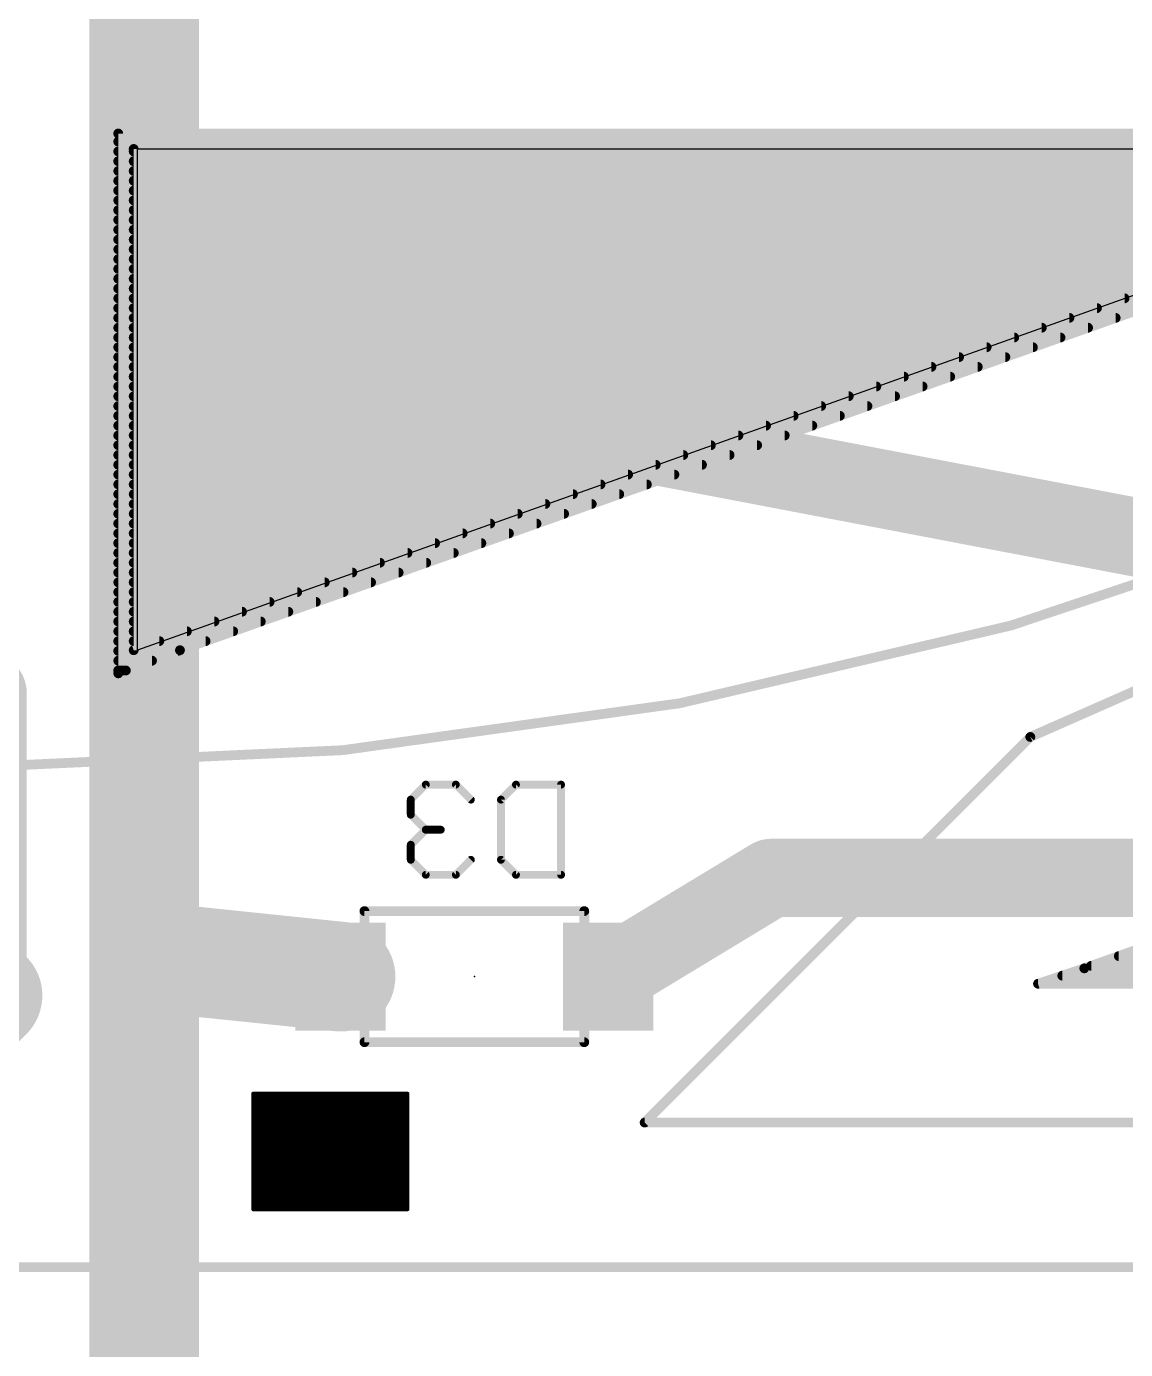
# Model space of a CAD drawing. Extents: x 0 to 82, y 0 to 110.
# Drawn here: x 43.68 to 57.93, y 36.56 to 53.71 of the extents above; entities that cross this region are included whole.
import ezdxf

# ---------------------------------------------------------------- set-up
doc = ezdxf.new("R2010")
doc.units = 0
for name, color, linetype in [('1', 22, 'CONTINUOUS'), ('16', 175, 'CONTINUOUS'), ('18', 82, 'CONTINUOUS'), ('21', 253, 'CONTINUOUS'), ('22', 253, 'CONTINUOUS'), ('24', 7, 'CONTINUOUS'), ('26', 253, 'CONTINUOUS'), ('29', 253, 'CONTINUOUS'), ('30', 253, 'CONTINUOUS'), ('31', 253, 'CONTINUOUS'), ('32', 253, 'CONTINUOUS')]:
    doc.layers.add(name, color=color, linetype=linetype)

# ---------------------------------------------------------------- blocks, each defined once
blk = doc.blocks.new('RECT')
blk.add_solid([(-0.5, -0.5), (0.5, -0.5), (-0.5, 0.5), (0.5, 0.5)])
blk = doc.blocks.new('ROUNDV')
at = {"const_width": 0.5}
blk.add_lwpolyline([(0, -0.25, 1), (0, 0.25, 1), (0, -0.25)], format="xyb", dxfattribs=at)

msp = doc.modelspace()

# ---------------------------------------------------------------- linework, layer by layer
at = {"layer": '1'}
for p, q in [((45.125, 52.125), (61.8922, 52.125)), ((45.125, 45.625), (45.125, 52.125)), ((61.9767, 51.6315), (45.125, 45.625))]:
    msp.add_line(p, q, dxfattribs=at)
for points, const_width in [([(45.975, 49.025), (49.276, 48.768)], 1.016), ([(41.625, 39.593), (43.18, 41.148)], 1.4224)]:
    msp.add_lwpolyline(points, dxfattribs=dict(at, const_width=const_width))
for points, const_width in [([(45.9947, 49.2782, 1), (45.9553, 48.7718)], 0.508), ([(49.2563, 48.5148, 1), (49.2957, 49.0212)], 0.508), ([(43.4314, 40.8966, 1), (42.9286, 41.3994)], 0.7112)]:
    msp.add_lwpolyline(points, format="xyb", dxfattribs=dict(at, const_width=const_width))
at = {"layer": '16'}
for points, const_width in [([(45.212, 41.656), (45.212, 71.283)], 1.4224), ([(43.18, 45.074), (37.762, 50.492)], 1.016), ([(49.276, 48.768), (79.5, 43)], 1.016), ([(43.18, 41.656), (43.18, 45.074)], 1.016), ([(51.227, 41.392), (53.34, 42.672)], 1.016), ([(53.34, 42.672), (65.024, 42.672)], 1.016), ([(47.757, 41.392), (45.212, 41.656)], 1.4224), ([(45.212, 41.656), (45.212, 12.192)], 1.4224), ([(43.18, 41.148), (43.18, 41.656)], 1.016), ([(45.212, 12.192), (45.212, 41.656)], 1.016)]:
    msp.add_lwpolyline(points, dxfattribs=dict(at, const_width=const_width))
for points, const_width in [([(49.3236, 49.0175, 1), (49.2284, 48.5185)], 0.508), ([(43.434, 45.074, 1), (42.926, 45.074)], 0.508), ([(43.0004, 44.8944, 1), (43.3596, 45.2536)], 0.508), ([(53.34, 42.926, 1), (53.34, 42.418)], 0.508), ([(53.4716, 42.4548, 1), (53.2084, 42.8892)], 0.508), ([(45.2487, 42.0097, 1), (45.1753, 41.3023)], 0.7112), ([(45.5676, 41.656, 1), (44.8564, 41.656)], 0.7112), ([(43.434, 41.656, 1), (42.926, 41.656)], 0.508), ([(45.466, 41.656, 1), (44.958, 41.656)], 0.508), ([(47.7203, 41.0383, 1), (47.7937, 41.7457)], 0.7112), ([(42.926, 41.656, 1), (43.434, 41.656)], 0.508), ([(44.8564, 41.656, 1), (45.5676, 41.656)], 0.7112), ([(51.0954, 41.6092, 1), (51.3586, 41.1748)], 0.508), ([(42.926, 41.148, 1), (43.434, 41.148)], 0.508)]:
    msp.add_lwpolyline(points, format="xyb", dxfattribs=dict(at, const_width=const_width))
at = {"layer": '21'}
for points, const_width in [([(78, 49.5, 0.1158), (56.7, 44.5)], 0.127), ([(43.375, 44.125, 0.1158), (64.675, 49.125)], 0.127), ([(56.6859, 44.5284, 1), (56.7141, 44.4716)], 0.0635), ([(56.7225, 44.4775, 1), (56.6775, 44.5225)], 0.0635), ([(51.6775, 39.5225, 1), (51.7225, 39.4775)], 0.0635), ([(51.7, 39.5318, 1), (51.7, 39.4682)], 0.0635)]:
    msp.add_lwpolyline(points, format="xyb", dxfattribs=dict(at, const_width=const_width))
at = {"layer": '21', "const_width": 0.127}
for points in [[(56.7, 44.5), (51.7, 39.5)], [(51.7, 39.5), (78, 39.5)], [(69.425, 37.625), (43.125, 37.625)]]:
    msp.add_lwpolyline(points, dxfattribs=at)
at = {"layer": '22', "const_width": 0.0635}
for points in [[(48.067, 42.2738, 1), (48.067, 42.2103)], [(48.0988, 42.242, 1), (48.0352, 42.242)], [(50.9488, 42.242, 1), (50.8852, 42.242)], [(50.917, 42.2103, 1), (50.917, 42.2738)], [(48.067, 40.5738, 1), (48.067, 40.5102)], [(48.0352, 40.542, 1), (48.0988, 40.542)], [(50.8852, 40.542, 1), (50.9488, 40.542)], [(50.917, 40.5102, 1), (50.917, 40.5738)]]:
    msp.add_lwpolyline(points, format="xyb", dxfattribs=at)
at = {"layer": '22', "const_width": 0.127}
for points in [[(50.917, 42.242), (48.067, 42.242)], [(48.067, 42.242), (48.067, 40.542)], [(50.917, 40.542), (50.917, 42.242)], [(48.067, 40.542), (50.917, 40.542)]]:
    msp.add_lwpolyline(points, dxfattribs=at)
at = {"layer": '24'}
msp.add_point((49.492, 41.392), dxfattribs=at)
at = {"layer": '26', "const_width": 0.1016}
for points in [[(48.8621, 43.8822), (48.6672, 43.6873)], [(49.2519, 43.8822), (48.8621, 43.8822)], [(49.4468, 43.6873), (49.2519, 43.8822)], [(49.8366, 43.6873), (50.0315, 43.8822)], [(50.0315, 43.8822), (50.6162, 43.8822)], [(50.6162, 43.8822), (50.6162, 42.7128)], [(48.6672, 43.6873), (48.6672, 43.4924)], [(49.8366, 42.9077), (49.8366, 43.6873)], [(48.6672, 43.4924), (48.8621, 43.2975)], [(48.8621, 43.2975), (48.6672, 43.1026)], [(48.8621, 43.2975), (49.057, 43.2975)], [(48.6672, 43.1026), (48.6672, 42.9077)], [(48.6672, 42.9077), (48.8621, 42.7128)], [(49.2519, 42.7128), (49.4468, 42.9077)], [(50.0315, 42.7128), (49.8366, 42.9077)], [(48.8621, 42.7128), (49.2519, 42.7128)], [(50.6162, 42.7128), (50.0315, 42.7128)]]:
    msp.add_lwpolyline(points, dxfattribs=at)
at = {"layer": '26', "const_width": 0.0508}
for points in [[(48.8621, 43.9076, 1), (48.8621, 43.8568)], [(48.8801, 43.8642, 1), (48.8441, 43.9002)], [(49.2699, 43.9002, 1), (49.2339, 43.8642)], [(49.2519, 43.8568, 1), (49.2519, 43.9076)], [(50.0315, 43.9076, 1), (50.0315, 43.8568)], [(50.0495, 43.8642, 1), (50.0135, 43.9002)], [(50.6416, 43.8822, 1), (50.5908, 43.8822)], [(50.6162, 43.8568, 1), (50.6162, 43.9076)], [(48.6492, 43.7053, 1), (48.6852, 43.6693)], [(48.6926, 43.6873, 1), (48.6418, 43.6873)], [(49.4288, 43.6693, 1), (49.4648, 43.7053)], [(49.8186, 43.7053, 1), (49.8546, 43.6693)], [(49.862, 43.6873, 1), (49.8112, 43.6873)], [(48.6852, 43.5104, 1), (48.6492, 43.4744)], [(48.6418, 43.4924, 1), (48.6926, 43.4924)], [(48.8621, 43.3229, 1), (48.8621, 43.2721)], [(48.8801, 43.2795, 1), (48.8441, 43.3155)], [(48.8441, 43.2795, 1), (48.8801, 43.3155)], [(49.057, 43.2721, 1), (49.057, 43.3229)], [(48.6492, 43.1206, 1), (48.6852, 43.0846)], [(48.6926, 43.1026, 1), (48.6418, 43.1026)], [(48.6852, 42.9257, 1), (48.6492, 42.8897)], [(48.6418, 42.9077, 1), (48.6926, 42.9077)], [(49.4648, 42.8897, 1), (49.4288, 42.9257)], [(49.8546, 42.9257, 1), (49.8186, 42.8897)], [(49.8112, 42.9077, 1), (49.862, 42.9077)], [(48.8621, 42.7382, 1), (48.8621, 42.6874)], [(48.8441, 42.6948, 1), (48.8801, 42.7308)], [(49.2339, 42.7308, 1), (49.2699, 42.6948)], [(49.2519, 42.6874, 1), (49.2519, 42.7382)], [(50.0315, 42.7382, 1), (50.0315, 42.6874)], [(50.0135, 42.6948, 1), (50.0495, 42.7308)], [(50.5908, 42.7128, 1), (50.6416, 42.7128)], [(50.6162, 42.6874, 1), (50.6162, 42.7382)]]:
    msp.add_lwpolyline(points, format="xyb", dxfattribs=at)
at = {"layer": '29'}
for points, const_width in [([(44.9068, 52.325, 1), (44.8432, 52.325)], 0.0635), ([(44.875, 52.3568, 1), (44.875, 52.2933)], 0.0635), ([(44.875, 52.2518, 1), (44.875, 52.1883)], 0.0635), ([(44.875, 52.1248, 1), (44.875, 52.0613)], 0.0635), ([(44.875, 51.9978, 1), (44.875, 51.9342)], 0.0635), ([(44.875, 51.8708, 1), (44.875, 51.8073)], 0.0635), ([(44.875, 51.6168, 1), (44.875, 51.5532)], 0.0635), ([(44.875, 51.7438, 1), (44.875, 51.6803)], 0.0635), ([(44.875, 51.4898, 1), (44.875, 51.4263)], 0.0635), ([(44.875, 51.3628, 1), (44.875, 51.2993)], 0.0635), ([(44.875, 51.2358, 1), (44.875, 51.1722)], 0.0635), ([(44.875, 51.1088, 1), (44.875, 51.0453)], 0.0635), ([(44.875, 50.9818, 1), (44.875, 50.9183)], 0.0635), ([(44.875, 50.8548, 1), (44.875, 50.7912)], 0.0635), ([(44.875, 50.7278, 1), (44.875, 50.6643)], 0.0635), ([(44.875, 50.6008, 1), (44.875, 50.5373)], 0.0635), ([(44.875, 50.4738, 1), (44.875, 50.4102)], 0.0635), ([(44.875, 50.3468, 1), (44.875, 50.2833)], 0.0635), ([(44.875, 50.2198, 1), (44.875, 50.1562)], 0.0635), ([(44.875, 50.0928, 1), (44.875, 50.0292)], 0.0635), ([(44.875, 49.9658, 1), (44.875, 49.9023)], 0.0635), ([(57.8065, 49.9023, 1), (57.8065, 49.9658)], 0.0635), ([(44.875, 49.8388, 1), (44.875, 49.7752)], 0.0635), ([(57.4489, 49.7752, 1), (57.4489, 49.8388)], 0.0635), ([(44.875, 49.7118, 1), (44.875, 49.6482)], 0.0635), ([(44.875, 49.5848, 1), (44.875, 49.5213)], 0.0635), ([(56.7338, 49.5213, 1), (56.7338, 49.5848)], 0.0635), ([(57.0914, 49.6482, 1), (57.0914, 49.7118)], 0.0635), ([(44.875, 49.4578, 1), (44.875, 49.3942)], 0.0635), ([(56.3763, 49.3942, 1), (56.3763, 49.4578)], 0.0635), ([(44.875, 49.3308, 1), (44.875, 49.2672)], 0.0635), ([(56.0187, 49.2672, 1), (56.0187, 49.3308)], 0.0635), ([(44.875, 49.0768, 1), (44.875, 49.0132)], 0.0635), ([(44.875, 49.2038, 1), (44.875, 49.1403)], 0.0635), ([(55.3036, 49.0132, 1), (55.3036, 49.0768)], 0.0635), ([(55.6612, 49.1403, 1), (55.6612, 49.2038)], 0.0635), ([(44.875, 48.9498, 1), (44.875, 48.8862)], 0.0635), ([(54.9461, 48.8862, 1), (54.9461, 48.9498)], 0.0635), ([(44.875, 48.6958, 1), (44.875, 48.6322)], 0.0635), ([(44.875, 48.8228, 1), (44.875, 48.7593)], 0.0635), ([(54.231, 48.6322, 1), (54.231, 48.6958)], 0.0635), ([(54.5885, 48.7593, 1), (54.5885, 48.8228)], 0.0635), ([(44.875, 48.5688, 1), (44.875, 48.5052)], 0.0635), ([(53.8734, 48.5052, 1), (53.8734, 48.5688)], 0.0635), ([(44.875, 48.4418, 1), (44.875, 48.3783)], 0.0635), ([(53.5158, 48.3783, 1), (53.5158, 48.4418)], 0.0635), ([(44.875, 48.3148, 1), (44.875, 48.2512)], 0.0635), ([(44.875, 48.1878, 1), (44.875, 48.1242)], 0.0635), ([(52.8007, 48.1242, 1), (52.8007, 48.1878)], 0.0635), ([(53.1583, 48.2512, 1), (53.1583, 48.3148)], 0.0635), ([(44.875, 48.0608, 1), (44.875, 47.9973)], 0.0635), ([(52.4432, 47.9973, 1), (52.4432, 48.0608)], 0.0635), ([(44.875, 47.9338, 1), (44.875, 47.8702)], 0.0635), ([(52.0856, 47.8702, 1), (52.0856, 47.9338)], 0.0635), ([(44.875, 47.8068, 1), (44.875, 47.7433)], 0.0635), ([(44.875, 47.6798, 1), (44.875, 47.6163)], 0.0635), ([(51.3705, 47.6163, 1), (51.3705, 47.6798)], 0.0635), ([(51.7281, 47.7433, 1), (51.7281, 47.8068)], 0.0635), ([(44.875, 47.5528, 1), (44.875, 47.4892)], 0.0635), ([(51.013, 47.4892, 1), (51.013, 47.5528)], 0.0635), ([(44.875, 47.4258, 1), (44.875, 47.3623)], 0.0635), ([(50.6554, 47.3623, 1), (50.6554, 47.4258)], 0.0635), ([(44.875, 47.1718, 1), (44.875, 47.1082)], 0.0635), ([(44.875, 47.2988, 1), (44.875, 47.2353)], 0.0635), ([(49.9403, 47.1082, 1), (49.9403, 47.1718)], 0.0635), ([(50.2979, 47.2353, 1), (50.2979, 47.2988)], 0.0635), ([(44.875, 47.0448, 1), (44.875, 46.9813)], 0.0635), ([(49.5828, 46.9813, 1), (49.5828, 47.0448)], 0.0635), ([(44.875, 46.9178, 1), (44.875, 46.8543)], 0.0635), ([(49.2252, 46.8543, 1), (49.2252, 46.9178)], 0.0635), ([(44.875, 46.7908, 1), (44.875, 46.7272)], 0.0635), ([(44.875, 46.6638, 1), (44.875, 46.6003)], 0.0635), ([(48.5101, 46.6003, 1), (48.5101, 46.6638)], 0.0635), ([(48.8676, 46.7272, 1), (48.8676, 46.7908)], 0.0635), ([(44.875, 46.5368, 1), (44.875, 46.4733)], 0.0635), ([(48.1525, 46.4733, 1), (48.1525, 46.5368)], 0.0635), ([(44.875, 46.4098, 1), (44.875, 46.3462)], 0.0635), ([(47.795, 46.3462, 1), (47.795, 46.4098)], 0.0635), ([(44.875, 46.1558, 1), (44.875, 46.0922)], 0.0635), ([(44.875, 46.2828, 1), (44.875, 46.2193)], 0.0635), ([(47.0799, 46.0922, 1), (47.0799, 46.1558)], 0.0635), ([(47.4374, 46.2193, 1), (47.4374, 46.2828)], 0.0635), ([(44.875, 46.0288, 1), (44.875, 45.9652)], 0.0635), ([(46.7223, 45.9652, 1), (46.7223, 46.0288)], 0.0635), ([(44.875, 45.9018, 1), (44.875, 45.8383)], 0.0635), ([(46.3648, 45.8383, 1), (46.3648, 45.9018)], 0.0635), ([(44.875, 45.7748, 1), (44.875, 45.7112)], 0.0635), ([(44.875, 45.6478, 1), (44.875, 45.5842)], 0.0635), ([(45.6644, 45.6549, 1), (45.6856, 45.5951)], 0.0635), ([(45.651, 45.5842, 1), (45.651, 45.6478)], 0.0635), ([(45.6861, 45.5953, 1), (45.6639, 45.6547)], 0.0635), ([(46.0072, 45.7112, 1), (46.0072, 45.7748)], 0.0635), ([(44.875, 45.5208, 1), (44.875, 45.4573)], 0.0635), ([(45.3123, 45.4573, 1), (45.3123, 45.5208)], 0.0635), ([(44.875, 45.3938, 1), (44.875, 45.3302)], 0.0635), ([(44.8639, 45.3547, 1), (44.8861, 45.2953)], 0.0635), ([(44.8432, 45.325, 1), (44.9068, 45.325)], 0.0635), ([(44.9737, 45.3302, 1), (44.9737, 45.3938)], 0.0635), ([(57.8476, 41.6908, 1), (57.8476, 41.6272)], 0.0635), ([(57.3894, 41.5299, 1), (57.4106, 41.4701)], 0.0635), ([(57.41, 41.4699, 1), (57.39, 41.5301)], 0.0635), ([(57.4901, 41.5638, 1), (57.4901, 41.5003)], 0.0635), ([(56.8, 41.3318, 1), (56.8, 41.2683)], 0.0635), ([(56.79, 41.3301, 1), (56.81, 41.2699)], 0.0635), ([(57.115, 41.4368, 1), (57.115, 41.3732)], 0.0635), ([(46.625, 39.8875, 1), (46.625, 39.8625)], 0.025), ([(46.6375, 39.875, 1), (46.6125, 39.875)], 0.025), ([(46.625, 39.8875, 1), (46.625, 39.8625)], 0.025), ([(46.625, 39.8375, 1), (46.625, 39.8125)], 0.025), ([(48.6375, 39.875, 1), (48.6125, 39.875)], 0.025), ([(48.625, 39.8625, 1), (48.625, 39.8875)], 0.025), ([(48.625, 39.8625, 1), (48.625, 39.8875)], 0.025), ([(48.625, 39.8125, 1), (48.625, 39.8375)], 0.025), ([(46.625, 39.7875, 1), (46.625, 39.7625)], 0.025), ([(46.625, 39.7375, 1), (46.625, 39.7125)], 0.025), ([(46.625, 39.6875, 1), (46.625, 39.6625)], 0.025), ([(46.625, 39.6375, 1), (46.625, 39.6125)], 0.025), ([(48.625, 39.7625, 1), (48.625, 39.7875)], 0.025), ([(48.625, 39.7125, 1), (48.625, 39.7375)], 0.025), ([(48.625, 39.6625, 1), (48.625, 39.6875)], 0.025), ([(48.625, 39.6125, 1), (48.625, 39.6375)], 0.025), ([(46.625, 39.5875, 1), (46.625, 39.5625)], 0.025), ([(46.625, 39.5375, 1), (46.625, 39.5125)], 0.025), ([(46.625, 39.4875, 1), (46.625, 39.4625)], 0.025), ([(48.625, 39.5625, 1), (48.625, 39.5875)], 0.025), ([(48.625, 39.5125, 1), (48.625, 39.5375)], 0.025), ([(48.625, 39.4625, 1), (48.625, 39.4875)], 0.025), ([(46.625, 39.4375, 1), (46.625, 39.4125)], 0.025), ([(46.625, 39.3875, 1), (46.625, 39.3625)], 0.025), ([(46.625, 39.3375, 1), (46.625, 39.3125)], 0.025), ([(46.625, 39.2875, 1), (46.625, 39.2625)], 0.025), ([(48.625, 39.4125, 1), (48.625, 39.4375)], 0.025), ([(48.625, 39.3625, 1), (48.625, 39.3875)], 0.025), ([(48.625, 39.3125, 1), (48.625, 39.3375)], 0.025), ([(48.625, 39.2625, 1), (48.625, 39.2875)], 0.025), ([(46.625, 39.2375, 1), (46.625, 39.2125)], 0.025), ([(46.625, 39.1875, 1), (46.625, 39.1625)], 0.025), ([(46.625, 39.1375, 1), (46.625, 39.1125)], 0.025), ([(48.625, 39.2125, 1), (48.625, 39.2375)], 0.025), ([(48.625, 39.1625, 1), (48.625, 39.1875)], 0.025), ([(48.625, 39.1125, 1), (48.625, 39.1375)], 0.025), ([(46.625, 39.0875, 1), (46.625, 39.0625)], 0.025), ([(46.625, 39.0375, 1), (46.625, 39.0125)], 0.025), ([(46.625, 38.9875, 1), (46.625, 38.9625)], 0.025), ([(46.625, 38.9375, 1), (46.625, 38.9125)], 0.025), ([(48.625, 39.0625, 1), (48.625, 39.0875)], 0.025), ([(48.625, 39.0125, 1), (48.625, 39.0375)], 0.025), ([(48.625, 38.9625, 1), (48.625, 38.9875)], 0.025), ([(48.625, 38.9125, 1), (48.625, 38.9375)], 0.025), ([(46.625, 38.8875, 1), (46.625, 38.8625)], 0.025), ([(46.625, 38.8375, 1), (46.625, 38.8125)], 0.025), ([(46.625, 38.7875, 1), (46.625, 38.7625)], 0.025), ([(48.625, 38.8625, 1), (48.625, 38.8875)], 0.025), ([(48.625, 38.8125, 1), (48.625, 38.8375)], 0.025), ([(48.625, 38.7625, 1), (48.625, 38.7875)], 0.025), ([(46.625, 38.7375, 1), (46.625, 38.7125)], 0.025), ([(46.625, 38.6875, 1), (46.625, 38.6625)], 0.025), ([(46.625, 38.6375, 1), (46.625, 38.6125)], 0.025), ([(48.625, 38.7125, 1), (48.625, 38.7375)], 0.025), ([(48.625, 38.6625, 1), (48.625, 38.6875)], 0.025), ([(48.625, 38.6125, 1), (48.625, 38.6375)], 0.025), ([(46.625, 38.5875, 1), (46.625, 38.5625)], 0.025), ([(46.625, 38.5375, 1), (46.625, 38.5125)], 0.025), ([(46.625, 38.4875, 1), (46.625, 38.4625)], 0.025), ([(46.625, 38.4375, 1), (46.625, 38.4125)], 0.025), ([(48.625, 38.5625, 1), (48.625, 38.5875)], 0.025), ([(48.625, 38.5125, 1), (48.625, 38.5375)], 0.025), ([(48.625, 38.4625, 1), (48.625, 38.4875)], 0.025), ([(48.625, 38.4125, 1), (48.625, 38.4375)], 0.025), ([(46.625, 38.3875, 1), (46.625, 38.3625)], 0.025), ([(46.6125, 38.375, 1), (46.6375, 38.375)], 0.025), ([(48.6125, 38.375, 1), (48.6375, 38.375)], 0.025), ([(48.625, 38.3625, 1), (48.625, 38.3875)], 0.025)]:
    msp.add_lwpolyline(points, format="xyb", dxfattribs=dict(at, const_width=const_width))
for points, const_width in [([(44.875, 52.325), (44.875, 45.325)], 0.127), ([(64.575, 52.325), (44.875, 52.325)], 0.127), ([(64.26, 52.22), (44.875, 52.22)], 0.127), ([(63.8849, 52.093), (44.875, 52.093)], 0.127), ([(45.675, 45.625), (63.975, 52.125)], 0.127), ([(63.5274, 51.966), (44.875, 51.966)], 0.127), ([(63.1698, 51.839), (44.875, 51.839)], 0.127), ([(62.8122, 51.712), (44.875, 51.712)], 0.127), ([(62.4547, 51.585), (44.875, 51.585)], 0.127), ([(62.0971, 51.458), (44.875, 51.458)], 0.127), ([(61.7396, 51.331), (44.875, 51.331)], 0.127), ([(61.382, 51.204), (44.875, 51.204)], 0.127), ([(61.0245, 51.077), (44.875, 51.077)], 0.127), ([(60.6669, 50.95), (44.875, 50.95)], 0.127), ([(60.3094, 50.823), (44.875, 50.823)], 0.127), ([(59.9518, 50.696), (44.875, 50.696)], 0.127), ([(59.5943, 50.569), (44.875, 50.569)], 0.127), ([(59.2367, 50.442), (44.875, 50.442)], 0.127), ([(58.8792, 50.315), (44.875, 50.315)], 0.127), ([(58.5216, 50.188), (44.875, 50.188)], 0.127), ([(58.164, 50.061), (44.875, 50.061)], 0.127), ([(57.8065, 49.934), (44.875, 49.934)], 0.127), ([(57.4489, 49.807), (44.875, 49.807)], 0.127), ([(57.0914, 49.68), (44.875, 49.68)], 0.127), ([(56.7338, 49.553), (44.875, 49.553)], 0.127), ([(56.3763, 49.426), (44.875, 49.426)], 0.127), ([(56.0187, 49.299), (44.875, 49.299)], 0.127), ([(55.6612, 49.172), (44.875, 49.172)], 0.127), ([(55.3036, 49.045), (44.875, 49.045)], 0.127), ([(54.9461, 48.918), (44.875, 48.918)], 0.127), ([(54.5885, 48.791), (44.875, 48.791)], 0.127), ([(54.231, 48.664), (44.875, 48.664)], 0.127), ([(53.8734, 48.537), (44.875, 48.537)], 0.127), ([(53.5158, 48.41), (44.875, 48.41)], 0.127), ([(53.1583, 48.283), (44.875, 48.283)], 0.127), ([(52.8007, 48.156), (44.875, 48.156)], 0.127), ([(52.4432, 48.029), (44.875, 48.029)], 0.127), ([(75.7, 48), (57.4, 41.5)], 0.127), ([(52.0856, 47.902), (44.875, 47.902)], 0.127), ([(51.7281, 47.775), (44.875, 47.775)], 0.127), ([(51.3705, 47.648), (44.875, 47.648)], 0.127), ([(51.013, 47.521), (44.875, 47.521)], 0.127), ([(50.6554, 47.394), (44.875, 47.394)], 0.127), ([(50.2979, 47.267), (44.875, 47.267)], 0.127), ([(49.9403, 47.14), (44.875, 47.14)], 0.127), ([(49.5828, 47.013), (44.875, 47.013)], 0.127), ([(49.2252, 46.886), (44.875, 46.886)], 0.127), ([(48.8676, 46.759), (44.875, 46.759)], 0.127), ([(48.5101, 46.632), (44.875, 46.632)], 0.127), ([(48.1525, 46.505), (44.875, 46.505)], 0.127), ([(47.795, 46.378), (44.875, 46.378)], 0.127), ([(47.4374, 46.251), (44.875, 46.251)], 0.127), ([(47.0799, 46.124), (44.875, 46.124)], 0.127), ([(46.7223, 45.997), (44.875, 45.997)], 0.127), ([(46.3648, 45.87), (44.875, 45.87)], 0.127), ([(46.0072, 45.743), (44.875, 45.743)], 0.127), ([(44.875, 45.325), (45.675, 45.625)], 0.127), ([(45.651, 45.616), (44.875, 45.616)], 0.127), ([(45.3123, 45.489), (44.875, 45.489)], 0.127), ([(44.9737, 45.362), (44.875, 45.362)], 0.127), ([(57.8476, 41.659), (76.5, 41.659)], 0.127), ([(57.4, 41.5), (56.8, 41.3)], 0.127), ([(57.4901, 41.532), (76.5, 41.532)], 0.127), ([(56.8, 41.3), (76.5, 41.3)], 0.127), ([(57.115, 41.405), (76.5, 41.405)], 0.127), ([(48.625, 39.875), (46.625, 39.875)], 0.05), ([(46.625, 39.875), (46.625, 38.375)], 0.05), ([(48.625, 39.875), (46.625, 39.875)], 0.05), ([(48.625, 39.825), (46.625, 39.825)], 0.05), ([(48.625, 38.375), (48.625, 39.875)], 0.05), ([(48.625, 39.775), (46.625, 39.775)], 0.05), ([(48.625, 39.725), (46.625, 39.725)], 0.05), ([(48.625, 39.675), (46.625, 39.675)], 0.05), ([(48.625, 39.625), (46.625, 39.625)], 0.05), ([(48.625, 39.575), (46.625, 39.575)], 0.05), ([(48.625, 39.525), (46.625, 39.525)], 0.05), ([(48.625, 39.475), (46.625, 39.475)], 0.05), ([(48.625, 39.425), (46.625, 39.425)], 0.05), ([(48.625, 39.375), (46.625, 39.375)], 0.05), ([(48.625, 39.325), (46.625, 39.325)], 0.05), ([(48.625, 39.275), (46.625, 39.275)], 0.05), ([(48.625, 39.225), (46.625, 39.225)], 0.05), ([(48.625, 39.175), (46.625, 39.175)], 0.05), ([(48.625, 39.125), (46.625, 39.125)], 0.05), ([(48.625, 39.075), (46.625, 39.075)], 0.05), ([(48.625, 39.025), (46.625, 39.025)], 0.05), ([(48.625, 38.975), (46.625, 38.975)], 0.05), ([(48.625, 38.925), (46.625, 38.925)], 0.05), ([(48.625, 38.875), (46.625, 38.875)], 0.05), ([(48.625, 38.825), (46.625, 38.825)], 0.05), ([(48.625, 38.775), (46.625, 38.775)], 0.05), ([(48.625, 38.725), (46.625, 38.725)], 0.05), ([(48.625, 38.675), (46.625, 38.675)], 0.05), ([(48.625, 38.625), (46.625, 38.625)], 0.05), ([(48.625, 38.575), (46.625, 38.575)], 0.05), ([(48.625, 38.525), (46.625, 38.525)], 0.05), ([(48.625, 38.475), (46.625, 38.475)], 0.05), ([(48.625, 38.425), (46.625, 38.425)], 0.05), ([(46.625, 38.375), (48.625, 38.375)], 0.05)]:
    msp.add_lwpolyline(points, dxfattribs=dict(at, const_width=const_width))
at = {"layer": '31', "const_width": 0.127}
for points in [[(45.075, 52.125), (45.075, 45.625)], [(45.075, 45.625), (63.375, 52.125)], [(63.375, 52.125), (45.075, 52.125)], [(63.2849, 52.093), (45.075, 52.093)], [(62.9274, 51.966), (45.075, 51.966)], [(62.5698, 51.839), (45.075, 51.839)], [(62.2122, 51.712), (45.075, 51.712)], [(61.8547, 51.585), (45.075, 51.585)], [(61.4971, 51.458), (45.075, 51.458)], [(61.1396, 51.331), (45.075, 51.331)], [(60.782, 51.204), (45.075, 51.204)], [(60.4245, 51.077), (45.075, 51.077)], [(60.0669, 50.95), (45.075, 50.95)], [(59.7094, 50.823), (45.075, 50.823)], [(59.3518, 50.696), (45.075, 50.696)], [(58.9943, 50.569), (45.075, 50.569)], [(58.6367, 50.442), (45.075, 50.442)], [(58.2792, 50.315), (45.075, 50.315)], [(57.9216, 50.188), (45.075, 50.188)], [(57.564, 50.061), (45.075, 50.061)], [(57.2065, 49.934), (45.075, 49.934)], [(56.8489, 49.807), (45.075, 49.807)], [(56.4914, 49.68), (45.075, 49.68)], [(56.1338, 49.553), (45.075, 49.553)], [(55.7763, 49.426), (45.075, 49.426)], [(55.4187, 49.299), (45.075, 49.299)], [(55.0612, 49.172), (45.075, 49.172)], [(54.7036, 49.045), (45.075, 49.045)], [(54.3461, 48.918), (45.075, 48.918)], [(53.9885, 48.791), (45.075, 48.791)], [(53.631, 48.664), (45.075, 48.664)], [(53.2734, 48.537), (45.075, 48.537)], [(52.9158, 48.41), (45.075, 48.41)], [(52.5583, 48.283), (45.075, 48.283)], [(52.2007, 48.156), (45.075, 48.156)], [(51.8432, 48.029), (45.075, 48.029)], [(51.4856, 47.902), (45.075, 47.902)], [(51.1281, 47.775), (45.075, 47.775)], [(50.7705, 47.648), (45.075, 47.648)], [(50.413, 47.521), (45.075, 47.521)], [(50.0554, 47.394), (45.075, 47.394)], [(49.6979, 47.267), (45.075, 47.267)], [(49.3403, 47.14), (45.075, 47.14)], [(48.9828, 47.013), (45.075, 47.013)], [(48.6252, 46.886), (45.075, 46.886)], [(48.2676, 46.759), (45.075, 46.759)], [(47.9101, 46.632), (45.075, 46.632)], [(47.5525, 46.505), (45.075, 46.505)], [(47.195, 46.378), (45.075, 46.378)], [(46.8374, 46.251), (45.075, 46.251)], [(46.4799, 46.124), (45.075, 46.124)], [(46.1223, 45.997), (45.075, 45.997)], [(45.7648, 45.87), (45.075, 45.87)], [(45.4072, 45.743), (45.075, 45.743)]]:
    msp.add_lwpolyline(points, dxfattribs=at)
at = {"layer": '31', "const_width": 0.0635}
for points in [[(45.1068, 52.125, 1), (45.0433, 52.125)], [(45.075, 52.1568, 1), (45.075, 52.0932)], [(45.075, 52.1248, 1), (45.075, 52.0613)], [(45.075, 51.9978, 1), (45.075, 51.9342)], [(45.075, 51.8708, 1), (45.075, 51.8073)], [(45.075, 51.6168, 1), (45.075, 51.5532)], [(45.075, 51.7438, 1), (45.075, 51.6803)], [(45.075, 51.4898, 1), (45.075, 51.4263)], [(45.075, 51.3628, 1), (45.075, 51.2993)], [(45.075, 51.2358, 1), (45.075, 51.1722)], [(45.075, 51.1088, 1), (45.075, 51.0453)], [(45.075, 50.9818, 1), (45.075, 50.9183)], [(45.075, 50.8548, 1), (45.075, 50.7912)], [(45.075, 50.7278, 1), (45.075, 50.6643)], [(45.075, 50.6008, 1), (45.075, 50.5373)], [(45.075, 50.4738, 1), (45.075, 50.4102)], [(45.075, 50.3468, 1), (45.075, 50.2833)], [(45.075, 50.2198, 1), (45.075, 50.1562)], [(45.075, 50.0928, 1), (45.075, 50.0292)], [(57.564, 50.0292, 1), (57.564, 50.0928)], [(57.9216, 50.1562, 1), (57.9216, 50.2198)], [(45.075, 49.9658, 1), (45.075, 49.9023)], [(57.2065, 49.9023, 1), (57.2065, 49.9658)], [(45.075, 49.8388, 1), (45.075, 49.7752)], [(56.8489, 49.7752, 1), (56.8489, 49.8388)], [(45.075, 49.7118, 1), (45.075, 49.6482)], [(45.075, 49.5848, 1), (45.075, 49.5213)], [(56.1338, 49.5213, 1), (56.1338, 49.5848)], [(56.4914, 49.6482, 1), (56.4914, 49.7118)], [(45.075, 49.4578, 1), (45.075, 49.3942)], [(55.7763, 49.3942, 1), (55.7763, 49.4578)], [(45.075, 49.3308, 1), (45.075, 49.2672)], [(55.4187, 49.2672, 1), (55.4187, 49.3308)], [(45.075, 49.0768, 1), (45.075, 49.0132)], [(45.075, 49.2038, 1), (45.075, 49.1403)], [(54.7036, 49.0132, 1), (54.7036, 49.0768)], [(55.0612, 49.1403, 1), (55.0612, 49.2038)], [(45.075, 48.9498, 1), (45.075, 48.8862)], [(54.3461, 48.8862, 1), (54.3461, 48.9498)], [(45.075, 48.6958, 1), (45.075, 48.6322)], [(45.075, 48.8228, 1), (45.075, 48.7593)], [(53.631, 48.6322, 1), (53.631, 48.6958)], [(53.9885, 48.7593, 1), (53.9885, 48.8228)], [(45.075, 48.5688, 1), (45.075, 48.5052)], [(53.2734, 48.5052, 1), (53.2734, 48.5688)], [(45.075, 48.4418, 1), (45.075, 48.3783)], [(52.9158, 48.3783, 1), (52.9158, 48.4418)], [(45.075, 48.3148, 1), (45.075, 48.2512)], [(45.075, 48.1878, 1), (45.075, 48.1242)], [(52.2007, 48.1242, 1), (52.2007, 48.1878)], [(52.5583, 48.2512, 1), (52.5583, 48.3148)], [(45.075, 48.0608, 1), (45.075, 47.9973)], [(51.8432, 47.9973, 1), (51.8432, 48.0608)], [(45.075, 47.9338, 1), (45.075, 47.8702)], [(51.4856, 47.8702, 1), (51.4856, 47.9338)], [(45.075, 47.8068, 1), (45.075, 47.7433)], [(45.075, 47.6798, 1), (45.075, 47.6163)], [(50.7705, 47.6163, 1), (50.7705, 47.6798)], [(51.1281, 47.7433, 1), (51.1281, 47.8068)], [(45.075, 47.5528, 1), (45.075, 47.4892)], [(50.413, 47.4892, 1), (50.413, 47.5528)], [(45.075, 47.4258, 1), (45.075, 47.3623)], [(50.0554, 47.3623, 1), (50.0554, 47.4258)], [(45.075, 47.1718, 1), (45.075, 47.1082)], [(45.075, 47.2988, 1), (45.075, 47.2353)], [(49.3403, 47.1082, 1), (49.3403, 47.1718)], [(49.6979, 47.2353, 1), (49.6979, 47.2988)], [(45.075, 47.0448, 1), (45.075, 46.9813)], [(48.9828, 46.9813, 1), (48.9828, 47.0448)], [(45.075, 46.9178, 1), (45.075, 46.8543)], [(48.6252, 46.8543, 1), (48.6252, 46.9178)], [(45.075, 46.7908, 1), (45.075, 46.7272)], [(45.075, 46.6638, 1), (45.075, 46.6003)], [(47.9101, 46.6003, 1), (47.9101, 46.6638)], [(48.2676, 46.7272, 1), (48.2676, 46.7908)], [(45.075, 46.5368, 1), (45.075, 46.4733)], [(47.5525, 46.4733, 1), (47.5525, 46.5368)], [(45.075, 46.4098, 1), (45.075, 46.3462)], [(47.195, 46.3462, 1), (47.195, 46.4098)], [(45.075, 46.1558, 1), (45.075, 46.0922)], [(45.075, 46.2828, 1), (45.075, 46.2193)], [(46.4799, 46.0922, 1), (46.4799, 46.1558)], [(46.8374, 46.2193, 1), (46.8374, 46.2828)], [(45.075, 46.0288, 1), (45.075, 45.9652)], [(46.1223, 45.9652, 1), (46.1223, 46.0288)], [(45.075, 45.9018, 1), (45.075, 45.8383)], [(45.7648, 45.8383, 1), (45.7648, 45.9018)], [(45.075, 45.7748, 1), (45.075, 45.7112)], [(45.0644, 45.6549, 1), (45.0856, 45.5951)], [(45.0433, 45.625, 1), (45.1068, 45.625)], [(45.4072, 45.7112, 1), (45.4072, 45.7748)]]:
    msp.add_lwpolyline(points, format="xyb", dxfattribs=at)

# ---------------------------------------------------------------- block references
at = {"layer": '1', "xscale": 1.5, "yscale": 1.5, "rotation": 180}
msp.add_blockref('RECT', (45.975, 49.025), dxfattribs=at)
at = {"layer": '16', "xscale": 0.97, "yscale": 1.2, "rotation": 180}
for p in [(47.757, 41.392), (51.227, 41.392)]:
    msp.add_blockref('RECT', p, dxfattribs=at)
at = {"layer": '18', "xscale": 1.0064, "yscale": 1.0064}
msp.add_blockref('ROUNDV', (49.276, 48.768), dxfattribs=at)
msp.add_blockref('ROUNDV', (49.276, 48.768), dxfattribs=at)
at = {"layer": '29', "xscale": 1.7032, "yscale": 1.7032, "rotation": 180}
msp.add_blockref('RECT', (45.975, 49.025), dxfattribs=at)
at = {"layer": '29', "xscale": 1.2096, "yscale": 1.2096}
for p in [(49.276, 48.768), (43.18, 41.148)]:
    msp.add_blockref('ROUNDV', p, dxfattribs=at)
at = {"layer": '30', "xscale": 1.2096, "yscale": 1.2096}
for p in [(49.276, 48.768), (43.18, 41.148)]:
    msp.add_blockref('ROUNDV', p, dxfattribs=at)
at = {"layer": '30', "xscale": 1.1732, "yscale": 1.4032, "rotation": 180}
for p in [(47.757, 41.392), (51.227, 41.392)]:
    msp.add_blockref('RECT', p, dxfattribs=at)
at = {"layer": '31', "xscale": 1.5, "yscale": 1.5, "rotation": 180}
msp.add_blockref('RECT', (45.975, 49.025), dxfattribs=at)
at = {"layer": '32', "xscale": 0.97, "yscale": 1.2, "rotation": 180}
for p in [(47.757, 41.392), (51.227, 41.392)]:
    msp.add_blockref('RECT', p, dxfattribs=at)

doc.saveas('drawing.dxf')
